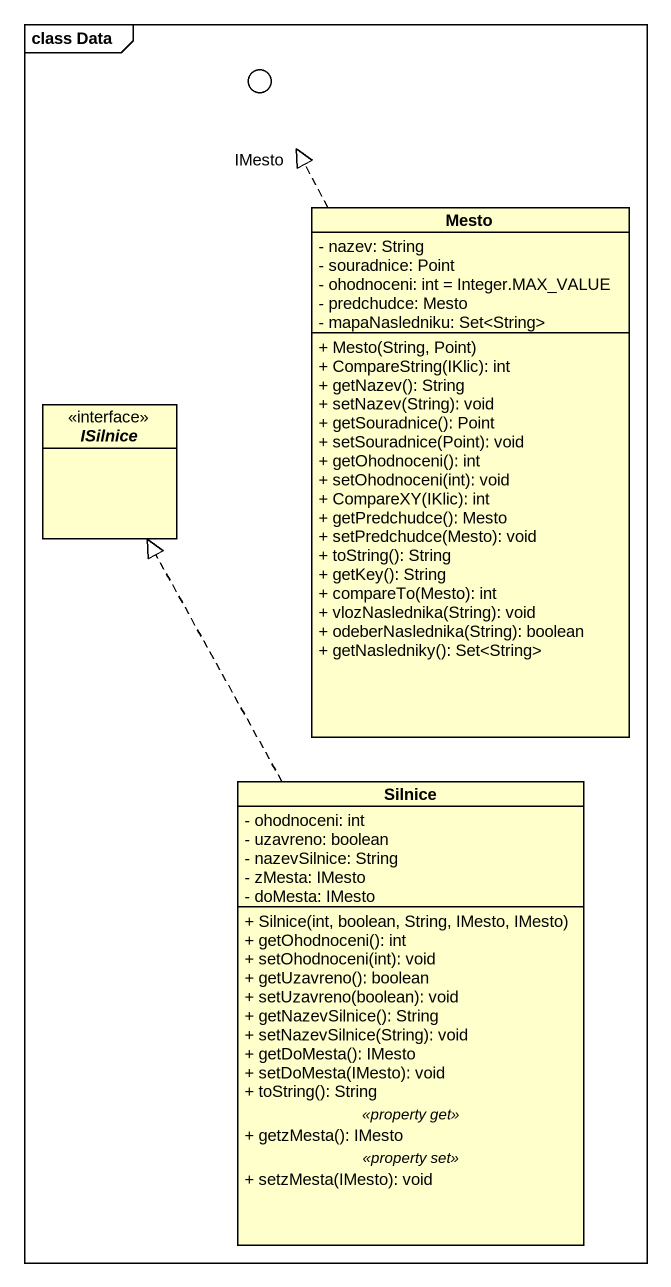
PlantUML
@startuml
mainframe class Data
allowmixing
hide circle
hide empty members
skinparam classAttributeIconSize 0
() IMesto <<interface>>
class Mesto {
  - nazev: String
  - souradnice: Point
  - ohodnoceni: int = Integer.MAX_VALUE
  - predchudce: Mesto
  - mapaNasledniku: Set<String>
  + Mesto(String, Point)
  + CompareString(IKlic): int
  + getNazev(): String
  + setNazev(String): void
  + getSouradnice(): Point
  + setSouradnice(Point): void
  + getOhodnoceni(): int
  + setOhodnoceni(int): void
  + CompareXY(IKlic): int
  + getPredchudce(): Mesto
  + setPredchudce(Mesto): void
  + toString(): String
  + getKey(): String
  + compareTo(Mesto): int
  + vlozNaslednika(String): void
  + odeberNaslednika(String): boolean
  + getNasledniky(): Set<String>
}
interface ISilnice <<interface>>
class Silnice {
  - ohodnoceni: int
  - uzavreno: boolean
  - nazevSilnice: String
  - zMesta: IMesto
  - doMesta: IMesto
  --
  + Silnice(int, boolean, String, IMesto, IMesto)
  + getOhodnoceni(): int
  + setOhodnoceni(int): void
  + getUzavreno(): boolean
  + setUzavreno(boolean): void
  + getNazevSilnice(): String
  + setNazevSilnice(String): void
  + getDoMesta(): IMesto
  + setDoMesta(IMesto): void
  + toString(): String
  .. <<property get>> ..
  + getzMesta(): IMesto
  .. <<property set>> ..
  + setzMesta(IMesto): void
}
Mesto .up.|> IMesto
Silnice .up.|> ISilnice
@enduml
